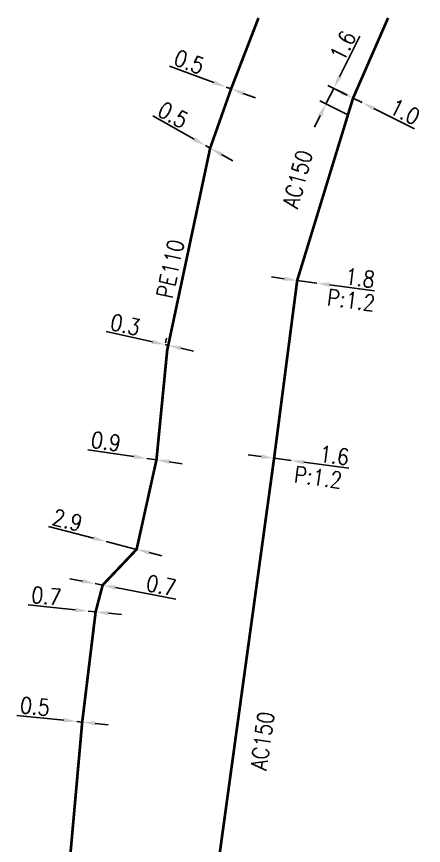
# Model space of a CAD drawing. Header units: millimetres. Extents: x 133011 to 134000, y 141997 to 143001.
# Drawn here: x 133151.9 to 133189.5, y 142923.6 to 143000.1 of the extents above; entities that cross this region are included whole.
import ezdxf
from ezdxf.enums import TextEntityAlignment as Align

# ---------------------------------------------------------------- set-up
doc = ezdxf.new("R2010")
doc.units = ezdxf.units.MM
doc.header["$PDMODE"] = 34
doc.linetypes.add('L_25_AP', pattern=[2000, 1000, 1000])
doc.linetypes.add('L_25_PE', pattern=[2000, 1000, 1000])
doc.layers.get('Defpoints').update_dxf_attribs({"linetype": 'CONTINUOUS'})
doc.layers.add('L_150', color=1, linetype='CONTINUOUS')
doc.styles.get("Standard").update_dxf_attribs({"font": 'romans.shx', "width": 0.85})
doc.dimstyles.get("Standard").update_dxf_attribs({"dimtxt": 1.5, "dimasz": 1.2, "dimexe": 0.625, "dimexo": 0.625, "dimgap": 0.25, "dimtad": 1, "dimdec": 1, "dimzin": 0, "dimdsep": 46, "dimtxsty": 'Standard', "dimcen": -0.5, "dimadec": 0, "dimazin": 0, "dimtfac": 1, "dimtdec": 1, "dimtmove": 0, "dimatfit": 3, "dimfxl": 0, "dimtolj": 1, "dimtzin": 0, "dimarcsym": 0})

# ---------------------------------------------------------------- blocks, each defined once
blk = doc.blocks.new('*D121')
at = {"layer": 'Defpoints', "color": 0, "linetype": 'Continuous', "transparency": 16777216}
for p in [(133182.985, 142992.604), (133180.484, 142992.064), (133183.12, 142990.748)]:
    blk.add_point(p, dxfattribs=at)
at = {"layer": 'L_150', "color": 0, "linetype": 'Continuous', "lineweight": -2, "transparency": 16777216}
for p, q in [((133181.735, 142994.569), (133183.607, 142998.317)), ((133182.426, 142992.883), (133180.64, 142993.775)), ((133180.484, 142992.064), (133181.199, 142993.496)), ((133182.561, 142991.027), (133179.925, 142992.344)), ((133179.948, 142990.991), (133179.412, 142989.917))]:
    blk.add_line(p, q, dxfattribs=at)
at = {"layer": 'L_150', "color": 0, "linetype": 'Continuous', "transparency": 16777216}
for points in [[(133181.556, 142994.659), (133181.914, 142994.48), (133181.199, 142993.496)], [(133179.769, 142991.08), (133180.127, 142990.901), (133180.484, 142992.064)]]:
    blk.add_solid(points, dxfattribs=at)
at = {"layer": 'L_150', "color": 0, "linetype": 'Continuous', "transparency": 16777216, "insert": (133182.044, 142997.427), "char_height": 1.5, "attachment_point": 5, "rotation": 63.4608}
blk.add_mtext('\\A1;1.6', dxfattribs=at)
blk = doc.blocks.new('*D122')
at = {"layer": 'Defpoints', "color": 0, "linetype": 'Continuous', "transparency": 16777216}
for p in [(133182.985, 142992.604), (133183.835, 142992.179), (133183.835, 142992.179)]:
    blk.add_point(p, dxfattribs=at)
at = {"layer": 'L_150', "color": 0, "linetype": 'Continuous', "lineweight": -2, "transparency": 16777216}
for p, q in [((133181.912, 142993.14), (133180.838, 142993.676)), ((133182.985, 142992.604), (133183.835, 142992.179)), ((133184.909, 142991.643), (133188.657, 142989.771))]:
    blk.add_line(p, q, dxfattribs=at)
at = {"layer": 'L_150', "color": 0, "linetype": 'Continuous', "transparency": 16777216}
for points in [[(133182.001, 142993.319), (133181.822, 142992.961), (133182.985, 142992.604)], [(133184.998, 142991.822), (133184.819, 142991.464), (133183.835, 142992.179)]]:
    blk.add_solid(points, dxfattribs=at)
at = {"layer": 'L_150', "color": 0, "linetype": 'Continuous', "transparency": 16777216, "insert": (133187.766, 142991.334), "char_height": 1.5, "attachment_point": 5, "rotation": 333.4608}
blk.add_mtext('\\A1;1.0', dxfattribs=at)
blk = doc.blocks.new('*D123')
at = {"layer": 'Defpoints', "color": 0, "linetype": 'Continuous', "transparency": 16777216}
for p in [(133177.827, 142975.766), (133179.631, 142975.524), (133179.631, 142975.524)]:
    blk.add_point(p, dxfattribs=at)
at = {"layer": 'L_150', "color": 0, "linetype": 'Continuous', "lineweight": -2, "transparency": 16777216}
for p, q in [((133176.637, 142975.925), (133175.448, 142976.084)), ((133177.827, 142975.766), (133179.631, 142975.524)), ((133180.82, 142975.364), (133184.972, 142974.808))]:
    blk.add_line(p, q, dxfattribs=at)
at = {"layer": 'L_150', "color": 0, "linetype": 'Continuous', "transparency": 16777216}
for points in [[(133176.664, 142976.123), (133176.611, 142975.727), (133177.827, 142975.766)], [(133180.847, 142975.562), (133180.793, 142975.166), (133179.631, 142975.524)]]:
    blk.add_solid(points, dxfattribs=at)
at = {"layer": 'L_150', "color": 0, "linetype": 'Continuous', "transparency": 16777216, "insert": (133183.624, 142975.997), "char_height": 1.5, "attachment_point": 5, "rotation": 352.36435}
blk.add_mtext('\\A1;1.8', dxfattribs=at)
blk = doc.blocks.new('*D124')
at = {"layer": 'Defpoints', "color": 0, "linetype": 'Continuous', "transparency": 16777216}
for p in [(133175.693, 142959.347), (133177.259, 142959.137), (133177.259, 142959.137)]:
    blk.add_point(p, dxfattribs=at)
at = {"layer": 'L_150', "color": 0, "linetype": 'Continuous', "lineweight": -2, "transparency": 16777216}
for p, q in [((133174.504, 142959.507), (133173.314, 142959.666)), ((133175.693, 142959.347), (133177.259, 142959.137)), ((133175.776, 142959.967), (133175.776, 142959.967)), ((133177.342, 142959.757), (133177.342, 142959.757)), ((133178.448, 142958.978), (133182.6, 142958.421))]:
    blk.add_line(p, q, dxfattribs=at)
at = {"layer": 'L_150', "color": 0, "linetype": 'Continuous', "transparency": 16777216}
for points in [[(133174.53, 142959.705), (133174.477, 142959.309), (133175.693, 142959.347)], [(133178.475, 142959.176), (133178.422, 142958.78), (133177.259, 142959.137)]]:
    blk.add_solid(points, dxfattribs=at)
at = {"layer": 'L_150', "color": 0, "linetype": 'Continuous', "transparency": 16777216, "insert": (133181.252, 142959.611), "char_height": 1.5, "attachment_point": 5, "rotation": 352.36435}
blk.add_mtext('\\A1;1.6', dxfattribs=at)
blk = doc.blocks.new('*D130')
at = {"layer": 'Defpoints', "color": 0, "linetype": 'Continuous', "transparency": 16777216}
for p in [(133157.484, 142935.046), (133157.484, 142935.046), (133157.982, 142934.996)]:
    blk.add_point(p, dxfattribs=at)
at = {"layer": 'L_150', "color": 0, "linetype": 'Continuous', "lineweight": -2, "transparency": 16777216}
for p, q in [((133156.29, 142935.168), (133151.941, 142935.611)), ((133157.982, 142934.996), (133157.484, 142935.046)), ((133159.175, 142934.874), (133160.369, 142934.752)), ((133157.918, 142934.374), (133157.918, 142934.374))]:
    blk.add_line(p, q, dxfattribs=at)
at = {"layer": 'L_150', "color": 0, "linetype": 'Continuous', "transparency": 16777216}
for points in [[(133156.311, 142935.367), (133156.27, 142934.969), (133157.484, 142935.046)], [(133159.196, 142935.073), (133159.155, 142934.675), (133157.982, 142934.996)]]:
    blk.add_solid(points, dxfattribs=at)
at = {"layer": 'L_150', "color": 0, "linetype": 'Continuous', "transparency": 16777216, "insert": (133153.62, 142936.445), "char_height": 1.5, "attachment_point": 5, "rotation": 354.17952}
blk.add_mtext('\\A1;0.5', dxfattribs=at)
blk = doc.blocks.new('*D131')
at = {"layer": 'Defpoints', "color": 0, "linetype": 'Continuous', "transparency": 16777216}
for p in [(133158.523, 142945.235), (133158.523, 142945.235), (133159.219, 142945.164)]:
    blk.add_point(p, dxfattribs=at)
at = {"layer": 'L_150', "color": 0, "linetype": 'Continuous', "lineweight": -2, "transparency": 16777216}
for p, q in [((133157.329, 142945.357), (133152.98, 142945.803)), ((133159.219, 142945.164), (133158.523, 142945.235)), ((133160.413, 142945.042), (133161.607, 142944.919)), ((133158.459, 142944.613), (133158.459, 142944.613)), ((133159.156, 142944.542), (133159.156, 142944.542))]:
    blk.add_line(p, q, dxfattribs=at)
at = {"layer": 'L_150', "color": 0, "linetype": 'Continuous', "transparency": 16777216}
for points in [[(133157.35, 142945.556), (133157.309, 142945.159), (133158.523, 142945.235)], [(133160.433, 142945.241), (133160.393, 142944.843), (133159.219, 142945.164)]]:
    blk.add_solid(points, dxfattribs=at)
at = {"layer": 'L_150', "color": 0, "linetype": 'Continuous', "transparency": 16777216, "insert": (133154.66, 142946.636), "char_height": 1.5, "attachment_point": 5, "rotation": 354.15123}
blk.add_mtext('\\A1;0.7', dxfattribs=at)
blk = doc.blocks.new('*D132')
at = {"layer": 'Defpoints', "color": 0, "linetype": 'Continuous', "transparency": 16777216}
for p in [(133159.18, 142947.773), (133159.18, 142947.773), (133159.868, 142947.64)]:
    blk.add_point(p, dxfattribs=at)
at = {"layer": 'L_150', "color": 0, "linetype": 'Continuous', "lineweight": -2, "transparency": 16777216}
for p, q in [((133158.002, 142948.001), (133156.824, 142948.229)), ((133159.18, 142947.773), (133159.868, 142947.64)), ((133161.046, 142947.412), (133166.638, 142946.329))]:
    blk.add_line(p, q, dxfattribs=at)
at = {"layer": 'L_150', "color": 0, "linetype": 'Continuous', "transparency": 16777216}
for points in [[(133158.04, 142948.197), (133157.964, 142947.805), (133159.18, 142947.773)], [(133161.084, 142947.608), (133161.008, 142947.215), (133159.868, 142947.64)]]:
    blk.add_solid(points, dxfattribs=at)
at = {"layer": 'L_150', "color": 0, "linetype": 'Continuous', "transparency": 16777216, "insert": (133165.271, 142947.612), "char_height": 1.5, "attachment_point": 5, "rotation": 349.04275}
blk.add_mtext('\\A1;0.7', dxfattribs=at)
blk = doc.blocks.new('*D133')
at = {"layer": 'Defpoints', "color": 0, "linetype": 'Continuous', "transparency": 16777216}
for p in [(133160.194, 142951.669), (133160.194, 142951.669), (133163.001, 142950.938)]:
    blk.add_point(p, dxfattribs=at)
at = {"layer": 'L_150', "color": 0, "linetype": 'Continuous', "lineweight": -2, "transparency": 16777216}
for p, q in [((133159.033, 142951.971), (133154.861, 142953.057)), ((133163.001, 142950.938), (133160.194, 142951.669)), ((133163.158, 142951.543), (133163.158, 142951.543)), ((133164.162, 142950.636), (133165.323, 142950.334))]:
    blk.add_line(p, q, dxfattribs=at)
at = {"layer": 'L_150', "color": 0, "linetype": 'Continuous', "transparency": 16777216}
for points in [[(133159.083, 142952.165), (133158.983, 142951.777), (133160.194, 142951.669)], [(133164.212, 142950.83), (133164.112, 142950.442), (133163.001, 142950.938)]]:
    blk.add_solid(points, dxfattribs=at)
at = {"layer": 'L_150', "color": 0, "linetype": 'Continuous', "transparency": 16777216, "insert": (133156.618, 142953.633), "char_height": 1.5, "attachment_point": 5, "rotation": 345.41099}
blk.add_mtext('\\A1;2.9', dxfattribs=at)
blk = doc.blocks.new('*D134')
at = {"layer": 'Defpoints', "color": 0, "linetype": 'Continuous', "transparency": 16777216}
for p in [(133163.945, 142959.329), (133163.945, 142959.329), (133164.835, 142959.197)]:
    blk.add_point(p, dxfattribs=at)
at = {"layer": 'L_150', "color": 0, "linetype": 'Continuous', "lineweight": -2, "transparency": 16777216}
for p, q in [((133162.758, 142959.505), (133158.494, 142960.139)), ((133164.835, 142959.197), (133163.945, 142959.329)), ((133166.022, 142959.021), (133167.209, 142958.844))]:
    blk.add_line(p, q, dxfattribs=at)
at = {"layer": 'L_150', "color": 0, "linetype": 'Continuous', "transparency": 16777216}
for points in [[(133162.787, 142959.703), (133162.728, 142959.308), (133163.945, 142959.329)], [(133166.051, 142959.219), (133165.992, 142958.823), (133164.835, 142959.197)]]:
    blk.add_solid(points, dxfattribs=at)
at = {"layer": 'L_150', "color": 0, "linetype": 'Continuous', "transparency": 16777216, "insert": (133160.179, 142960.899), "char_height": 1.5, "attachment_point": 5, "rotation": 351.55272}
blk.add_mtext('\\A1;0.9', dxfattribs=at)
blk = doc.blocks.new('*D135')
at = {"layer": 'Defpoints', "color": 0, "linetype": 'Continuous', "transparency": 16777216}
for p in [(133165.534, 142969.388), (133165.634, 142969.836), (133165.827, 142969.323)]:
    blk.add_point(p, dxfattribs=at)
at = {"layer": 'L_150', "color": 0, "linetype": 'Continuous', "lineweight": -2, "transparency": 16777216}
for p, q in [((133164.462, 142970.096), (133160.195, 142971.046)), ((133165.67, 142969.998), (133165.77, 142970.446)), ((133165.963, 142969.933), (133166.062, 142970.381)), ((133165.927, 142969.771), (133165.634, 142969.836)), ((133167.098, 142969.51), (133168.269, 142969.249))]:
    blk.add_line(p, q, dxfattribs=at)
at = {"layer": 'L_150', "color": 0, "linetype": 'Continuous', "transparency": 16777216}
for points in [[(133164.506, 142970.292), (133164.419, 142969.901), (133165.634, 142969.836)], [(133167.141, 142969.705), (133167.055, 142969.315), (133165.927, 142969.771)]]:
    blk.add_solid(points, dxfattribs=at)
at = {"layer": 'L_150', "color": 0, "linetype": 'Continuous', "transparency": 16777216, "insert": (133161.961, 142971.678), "char_height": 1.5, "attachment_point": 5, "rotation": 347.45111}
blk.add_mtext('\\A1;0.3', dxfattribs=at)
blk = doc.blocks.new('*D136')
at = {"layer": 'Defpoints', "color": 0, "linetype": 'Continuous', "transparency": 16777216}
for p in [(133169.356, 142988.226), (133169.356, 142988.226), (133169.792, 142987.982)]:
    blk.add_point(p, dxfattribs=at)
at = {"layer": 'L_150', "color": 0, "linetype": 'Continuous', "lineweight": -2, "transparency": 16777216}
for p, q in [((133168.309, 142988.812), (133164.495, 142990.948)), ((133169.662, 142988.771), (133169.662, 142988.771)), ((133170.098, 142988.527), (133170.098, 142988.527)), ((133169.792, 142987.982), (133169.356, 142988.226)), ((133170.839, 142987.395), (133171.886, 142986.809))]:
    blk.add_line(p, q, dxfattribs=at)
at = {"layer": 'L_150', "color": 0, "linetype": 'Continuous', "transparency": 16777216}
for points in [[(133168.407, 142988.987), (133168.211, 142988.638), (133169.356, 142988.226)], [(133170.937, 142987.57), (133170.742, 142987.221), (133169.792, 142987.982)]]:
    blk.add_solid(points, dxfattribs=at)
at = {"layer": 'L_150', "color": 0, "linetype": 'Continuous', "transparency": 16777216, "insert": (133166.367, 142991.046), "char_height": 1.5, "attachment_point": 5, "rotation": 330.75166}
blk.add_mtext('\\A1;0.5', dxfattribs=at)
blk = doc.blocks.new('*D137')
at = {"layer": 'Defpoints', "color": 0, "linetype": 'Continuous', "transparency": 16777216}
for p in [(133171.254, 142993.623), (133171.254, 142993.623), (133171.723, 142993.45)]:
    blk.add_point(p, dxfattribs=at)
at = {"layer": 'L_150', "color": 0, "linetype": 'Continuous', "lineweight": -2, "transparency": 16777216}
for p, q in [((133170.128, 142994.038), (133166.027, 142995.551)), ((133171.723, 142993.45), (133171.254, 142993.623)), ((133172.849, 142993.034), (133173.975, 142992.619)), ((133171.507, 142992.863), (133171.507, 142992.863))]:
    blk.add_line(p, q, dxfattribs=at)
at = {"layer": 'L_150', "color": 0, "linetype": 'Continuous', "transparency": 16777216}
for points in [[(133170.197, 142994.226), (133170.059, 142993.85), (133171.254, 142993.623)], [(133172.918, 142993.222), (133172.779, 142992.847), (133171.723, 142993.45)]]:
    blk.add_solid(points, dxfattribs=at)
at = {"layer": 'L_150', "color": 0, "linetype": 'Continuous', "transparency": 16777216, "insert": (133167.861, 142995.941), "char_height": 1.5, "attachment_point": 5, "rotation": 339.74743}
blk.add_mtext('\\A1;0.5', dxfattribs=at)

msp = doc.modelspace()

# ---------------------------------------------------------------- linework, layer by layer
at = {"layer": 'L_150', "linetype": 'L_25_PE', "const_width": 0.25, "flags": 128}
msp.add_lwpolyline([(133174.255, 143000), (133171.723, 142993.45), (133169.792, 142987.982), (133165.827, 142969.323), (133164.835, 142959.197), (133163.001, 142950.938), (133159.868, 142947.64), (133159.219, 142945.164), (133157.982, 142934.996), (133156.2, 142915.048), (133155.031, 142905.082), (133154.349, 142898.064), (133153.107, 142884.266), (133153.107, 142884.266), (133153.107, 142884.266), (133152.987, 142882.975), (133152.631, 142874.865), (133152.494, 142871.687), (133152.049, 142866.728), (133153.201, 142852.929), (133153.931, 142842.96), (133154.701, 142832.966), (133155.321, 142822.997), (133155.64, 142815.522), (133156.584, 142814.99), (133163.955, 142754.341), (133164.113, 142753.043)], dxfattribs=at)
at = {"layer": 'L_150', "linetype": 'L_25_AP', "const_width": 0.25, "flags": 128}
msp.add_lwpolyline([(133186.216, 143000), (133182.985, 142992.604), (133177.827, 142975.766), (133175.693, 142959.347), (133170.226, 142919.61), (133169.311, 142914.456), (133168.646, 142903.541), (133167.766, 142893.178), (133167.716, 142891.812), (133167.662, 142890.328), (133167.662, 142890.328), (133167.662, 142890.328), (133167.183, 142881.591), (133166.594, 142874.187), (133166.594, 142874.187), (133166.445, 142872.319)], dxfattribs=at)

# ---------------------------------------------------------------- texts
at = {"layer": 'L_150', "linetype": 'Continuous', "width": 0.85}
for s, rotation, p in [('AC150', 74.9037, (133177.849, 142985.119)), ('PE110', 78.00192, (133166.121, 142976.833)), ('AC150', 82.16697, (133174.61, 142933.253))]:
    msp.add_text(s, height=1.5, rotation=rotation, dxfattribs=at).set_placement(p, align=Align.MIDDLE)
for p in [(133180.519, 142973.487), (133177.47, 142957.135)]:
    msp.add_text('P:1.2', height=1.5, rotation=352.36435, dxfattribs=at).set_placement(p)

# ---------------------------------------------------------------- dimensions: what is measured, and where the dimension line sits
at = {"layer": 'L_150', "linetype": 'Continuous'}
for base, p1, p2, angle, picture, middle in [((133180.484, 142992.064), (133182.985, 142992.604), (133183.12, 142990.748), 63.4608, '*D121', (133182.939, 142996.98)), ((133171.254, 142993.623), (133171.723, 142993.45), (133171.254, 142993.623), 339.74743, '*D137', (133167.514, 142995.002)), ((133183.835136, 142992.179104), (133182.985239, 142992.603574), (133183.835136, 142992.179104), 153.460795, '*D122', (133187.319396, 142990.438939)), ((133169.356, 142988.226), (133169.792, 142987.982), (133169.356, 142988.226), 330.75166, '*D136', (133165.879, 142990.173)), ((133179.631, 142975.524), (133177.827, 142975.766), (133179.631, 142975.524), 172.36435, '*D123', (133183.491, 142975.006)), ((133165.634, 142969.836), (133165.827, 142969.323), (133165.534, 142969.388), 347.45111, '*D135', (133161.743, 142970.702)), ((133163.945, 142959.329), (133164.835, 142959.197), (133163.945, 142959.329), 351.55272, '*D134', (133160.032, 142959.91)), ((133177.259, 142959.137), (133175.693, 142959.347), (133177.259, 142959.137), 172.36435, '*D124', (133181.119, 142958.62)), ((133160.194, 142951.669), (133163.001, 142950.938), (133160.194, 142951.669), 345.41099, '*D133', (133156.366, 142952.665)), ((133159.18, 142947.773), (133159.868, 142947.64), (133159.18, 142947.773), 349.04275, '*D132', (133165.081, 142946.631)), ((133158.523, 142945.235), (133159.219, 142945.164), (133158.523, 142945.235), 354.15123, '*D131', (133154.558, 142945.641)), ((133157.484, 142935.046), (133157.982, 142934.996), (133157.484, 142935.046), 354.17952, '*D130', (133153.519, 142935.45))]:
    dim = msp.add_linear_dim(base=base, p1=p1, p2=p2, angle=angle, dimstyle='Standard', dxfattribs=at)
    dim.commit()
    dim.dimension.update_dxf_attribs({"geometry": picture, "text_midpoint": middle, "dimtype": 160})

doc.saveas('drawing.dxf')
